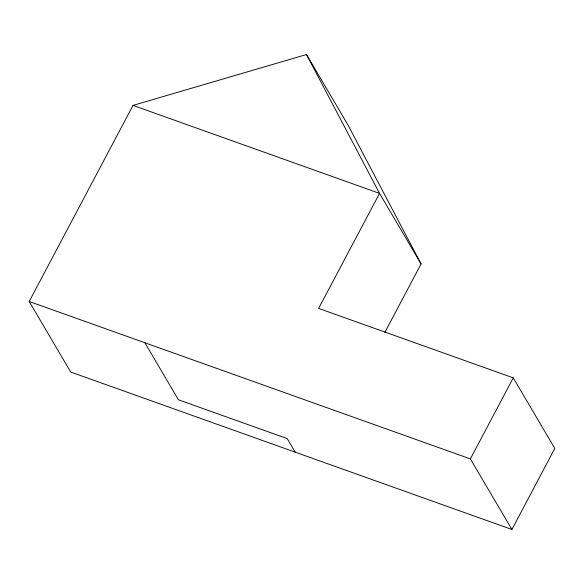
<?xml version="1.0" encoding="UTF-8"?>
<svg xmlns="http://www.w3.org/2000/svg" width="584" height="584" viewBox="0 0 584 584"><rect width="100%" height="100%" fill="white"/><g stroke="black" fill="none" stroke-linecap="round" stroke-linejoin="round"><path stroke-width="0.88" d="M306.512 54.524L379.549 193.377L318.645 308.41L513.27 377.863L554.8 448.432L511.891 529.476L70.73 372.052L29.2 301.483L133.013 105.405L306.512 54.524L348.042 125.1L421.079 263.953L384.871 332.325M511.891 529.476L470.368 458.9L513.27 377.863M133.013 105.405L379.549 193.377L421.079 263.953M29.2 301.483L470.368 458.9M295.175 452.147L287.204 438.599L178.434 399.784L144.876 342.757"/></g></svg>
